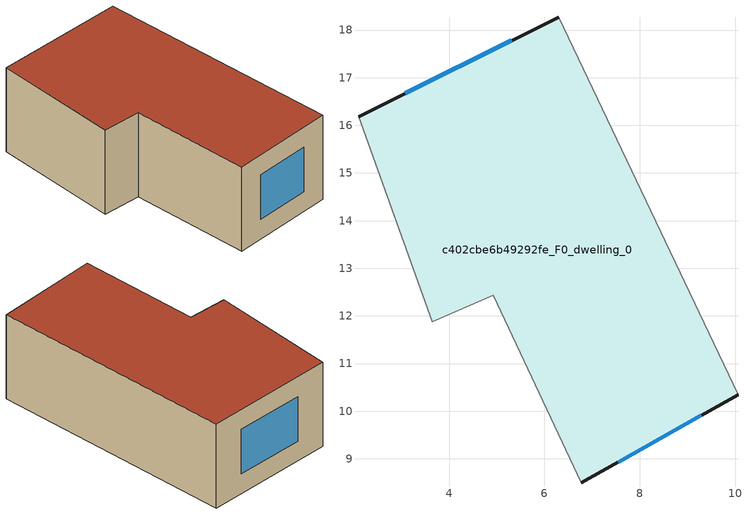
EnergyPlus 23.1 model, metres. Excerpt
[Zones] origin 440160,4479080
c402cbe6b49292fe_F0_dwelling_0
 floor ground (EU_floor_Construction): 6.3,18.27 10.06,10.35 6.77,8.5 4.92,12.43 3.65,11.88 2.1,16.18 z0
 wall outside (EU_wall_Construction): 6.3,18.27 2.1,16.18 / 6.77,8.5 10.06,10.35 z0:3
 wall adiabatic (EU_wall_Construction): 2.1,16.18 3.65,11.88 4.92,12.43 6.77,8.5 / 10.06,10.35 6.3,18.27 z0:3
 window (EU_Window_Construction): 5.32,17.78 3.08,16.67 / 7.54,8.93 9.29,9.91 z0.7:2.3
 roof outside (EU_roof_Construction): 10.06,10.35 6.3,18.27 2.1,16.18 3.65,11.88 4.92,12.43 6.77,8.5 z3
[Building]
EU S2 Campaign: North Axis=0; Terrain=City; Solar Distribution=FullExterior
[Site:Location]
Madrid: Latitude=40.5; Longitude=-3.5; Time Zone=1; Elevation=609
[SizingPeriod:WeatherFileDays]
AnnualSizingPeriod: Begin Month=1; Begin Day of Month=1; End Month=12; End Day of Month=31; Day of Week for Start Day=Monday; Use Weather File Daylight Saving Period=No; Use Weather File Rain and Snow Indicators=No
[MATERIAL]
EU_InternalMass_Material: Roughness=MediumRough; Thickness=0.1; Conductivity=1; Density=1800; Specific Heat=900; Thermal Absorptance=0.9; Solar Absorptance=0.7; Visible Absorptance=0.7
[MATERIAL:NOMASS] Roughness=MediumRough; Thermal Absorptance=0.9; Solar Absorptance=0.7; Visible Absorptance=0.7
Name | Thermal Resistance
EU_wall_NoMass | 0.419739
EU_roof_NoMass | 0.352165
EU_floor_NoMass | 0.608284
[WINDOWMATERIAL:SIMPLEGLAZINGSYSTEM]
EU_Window_SimpleGlazing: UFactor=4.8352; Solar Heat Gain Coefficient=0.85; Visible Transmittance=0.85
[CONSTRUCTION]
EU_wall_Construction: EU_wall_NoMass
EU_roof_Construction: EU_roof_NoMass
EU_floor_Construction: EU_floor_NoMass
EU_InternalMass_Construction: EU_InternalMass_Material
EU_Window_Construction: EU_Window_SimpleGlazing
[ZONE]
c402cbe6b49292fe_F0_dwelling_0: Type=1; Multiplier=1; Ceiling Height=autocalculate; Volume=115.911; Floor Area=autocalculate; Part of Total Floor Area=Yes
[INTERNALMASS]
c402cbe6b49292fe_F0_dwelling_0_EU_InternalMass: Construction=EU_InternalMass_Construction; Zone or ZoneList=c402cbe6b49292fe_F0_dwelling_0; Surface Area=38.6413
[OTHEREQUIPMENT]
EU_Step8_InternalGain_c402cbe6b49292fe_F0_dwelling_0_f000: Fuel Type=Electricity; Zone or ZoneList or Space or SpaceList=c402cbe6b49292fe_F0_dwelling_0; Schedule=EU_Step8_GainSchedule_c402cbe6b49292fe_F0_dwelling_0_f000; Design Level Calculation Method=Watts/Area; Power per Zone Floor Area=1; Fraction Latent=0; Fraction Radiant=0; Fraction Lost=0; Carbon Dioxide Generation Rate=0; EndUse Subcategory=EU_Step8_InternalGains
[ZONEVENTILATION:DESIGNFLOWRATE]
EU_ConstantAir_c402cbe6b49292fe_F0_dwelling_0: Zone or ZoneList or Space or SpaceList=c402cbe6b49292fe_F0_dwelling_0; Schedule=EU_AlwaysOn; Design Flow Rate Calculation Method=AirChanges/Hour; Air Changes per Hour=0.703302; Ventilation Type=Natural; Fan Pressure Rise=0; Fan Total Efficiency=1; Constant Term Coefficient=1; Temperature Term Coefficient=0; Velocity Term Coefficient=0; Velocity Squared Term Coefficient=0; Minimum Indoor Temperature=-100; Maximum Indoor Temperature=100; Delta Temperature=-100; Minimum Outdoor Temperature=-100; Maximum Outdoor Temperature=100; Maximum Wind Speed=40
[HVACTEMPLATE:THERMOSTAT]
EU_HeatOnly_c402cbe6b49292fe_F0_dwelling_0: Constant Heating Setpoint=20; Constant Cooling Setpoint=50
[HVACTEMPLATE:ZONE:IDEALLOADSAIRSYSTEM]
c402cbe6b49292fe_F0_dwelling_0: Template Thermostat=EU_HeatOnly_c402cbe6b49292fe_F0_dwelling_0; System Availability Schedule=EU_AlwaysOn; Maximum Heating Supply Air Temperature=50; Minimum Cooling Supply Air Temperature=13; Maximum Heating Supply Air Humidity Ratio=0.0156; Minimum Cooling Supply Air Humidity Ratio=0.0077; Heating Limit=NoLimit; Cooling Limit=NoLimit; Heating Availability Schedule=EU_AlwaysOn; Cooling Availability Schedule=EU_CoolingOff; Dehumidification Control Type=ConstantSensibleHeatRatio; Cooling Sensible Heat Ratio=0.7; Dehumidification Setpoint=60; Humidification Control Type=None; Humidification Setpoint=30; Outdoor Air Method=None; Outdoor Air Flow Rate per Person=0.00944; Outdoor Air Flow Rate per Zone Floor Area=0; Outdoor Air Flow Rate per Zone=0; Demand Controlled Ventilation Type=None; Outdoor Air Economizer Type=NoEconomizer; Heat Recovery Type=None; Sensible Heat Recovery Effectiveness=0.7; Latent Heat Recovery Effectiveness=0.65
[SIZING:ZONE]
c402cbe6b49292fe_F0_dwelling_0: Zone Cooling Design Supply Air Temperature Input Method=SupplyAirTemperature; Zone Cooling Design Supply Air Temperature=13; Zone Heating Design Supply Air Temperature Input Method=SupplyAirTemperature; Zone Heating Design Supply Air Temperature=50; Zone Cooling Design Supply Air Humidity Ratio=0.008; Zone Heating Design Supply Air Humidity Ratio=0.008; Cooling Design Air Flow Method=DesignDay; Cooling Design Air Flow Rate=0; Cooling Minimum Air Flow per Zone Floor Area=0.000762; Cooling Minimum Air Flow=0; Cooling Minimum Air Flow Fraction=0.2; Heating Design Air Flow Method=DesignDay; Heating Design Air Flow Rate=0; Heating Maximum Air Flow per Zone Floor Area=0.002032; Heating Maximum Air Flow=0.141576; Heating Maximum Air Flow Fraction=0.3; Account for Dedicated Outdoor Air System=No; Dedicated Outdoor Air System Control Strategy=NeutralSupplyAir; Dedicated Outdoor Air Low Setpoint Temperature for Design=autosize; Dedicated Outdoor Air High Setpoint Temperature for Design=autosize; Zone Load Sizing Method=Sensible Load Only No Latent Load; Zone Latent Cooling Design Supply Air Humidity Ratio Input Method=HumidityRatioDifference; Zone Cooling Design Supply Air Humidity Ratio Difference=0.005; Zone Latent Heating Design Supply Air Humidity Ratio Input Method=HumidityRatioDifference; Zone Humidification Design Supply Air Humidity Ratio Difference=0.005
[SCHEDULE:CONSTANT]
Name | Hourly Value
EU_AlwaysOn | 1
EU_CoolingOff | 0
[SCHEDULE:FILE]
EU_Step8_GainSchedule_c402cbe6b49292fe_F0_dwelling_0_f000: File=../../schedules/c402cbe6b49292fe/c402cbe6b49292fe_F0_dwelling_0_f000_gain.csv; Column Number=1; Rows to Skip at Top=0; Number of Hours of Data=8760; Column Separator=Comma; Interpolate to Timestep=No; Minutes per Item=60; Adjust Schedule for Daylight Savings=Yes
